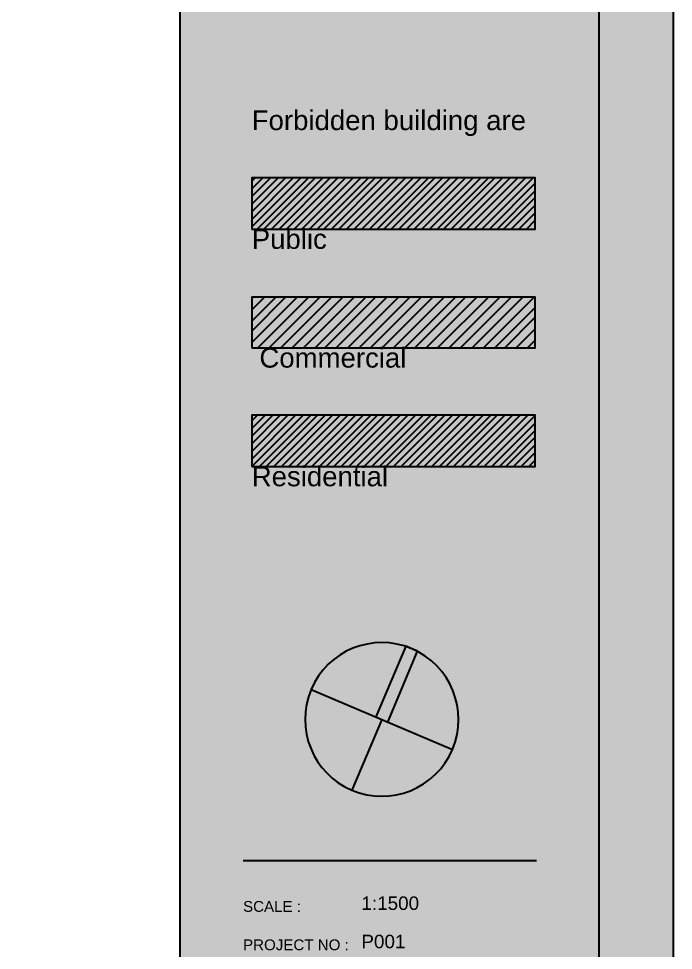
# Model space of a CAD drawing. Header units: metres. Extents: x 183920 to 188551, y 20757 to 23715.
# Drawn here: x 185016 to 185093.2, y 20812.1 to 20922 of the extents above; entities that cross this region are included whole.
import ezdxf

# ---------------------------------------------------------------- set-up
doc = ezdxf.new("R2010")
doc.units = ezdxf.units.M
for name, pattern in [('Commercial', [0]), ('Light Grey Page Line', [0]), ('Page Lines', [0]), ('Public', [0]), ('Residential', [0]), ('Style Grey Hatch  Line', [0])]:
    doc.linetypes.add(name, pattern=pattern)
doc.layers.add('Imported blocks_1', color=7, linetype='Continuous', true_color=0xc57dd9)
doc.layers.add('Title blocks & Legend', color=7, linetype='Continuous', true_color=0xf890f8)
doc.styles.add('Style_5', font='', dxfattribs={"height": 4.2})
doc.styles.add('Text M A3', font='', dxfattribs={"height": 0.0015})
doc.styles.add('Text S A3', font='', dxfattribs={"height": 0.0012})
doc.styles.get('Style_5').set_extended_font_data('arial')
doc.styles.get('Text M A3').set_extended_font_data('arial')
doc.styles.get('Text S A3').set_extended_font_data('arial')
pattern_1 = [(45, (0, 0), (-3.5355339, 3.5355339), []), (45, (0.9, 0), (-3.5355339, 3.5355339), []), (45, (1.8, 0), (-3.5355339, 3.5355339), []), (45, (2.7, 0), (-3.5355339, 3.5355339), []), (45, (3.6, 0), (-3.5355339, 3.5355339), []), (45, (4.5, 0), (-3.5355339, 3.5355339), []), (45, (5.4, 0), (-3.5355339, 3.5355339), []), (45, (6.3, 0), (-3.5355339, 3.5355339), [])]

# ---------------------------------------------------------------- blocks, each defined once
blk = doc.blocks.new('ScaledText_3')
at = {"layer": 'Title blocks & Legend', "insert": (185691.74, 20079.07), "char_height": 4.2, "width": 100.96, "attachment_point": 1, "style": 'Style_5'}
blk.add_mtext('Public', dxfattribs=at)
blk = doc.blocks.new('ScaledText_32')
at = {"layer": 'Imported blocks_1', "insert": (-162.88043, 31.17108), "char_height": 0.0012, "width": 0.01295, "attachment_point": 1, "style": 'Text S A3'}
blk.add_mtext('PROJECT NO :', dxfattribs=at)
blk = doc.blocks.new('ScaledText_38')
at = {"layer": 'Imported blocks_1', "insert": (-162.88043, 31.16329), "char_height": 0.0012, "width": 0.0070212, "attachment_point": 1, "style": 'Text S A3'}
blk.add_mtext('SCALE :', dxfattribs=at)
blk = doc.blocks.new('A3  Title block minimal vertical')
at = {"layer": 'Imported blocks_1', "transparency": 33554483}
for points in [[(-0.20993, -0.1483), (-0.20053, -0.13906), (-0.20053, 0.13995), (0.15506, 0.13995), (0.15506, -0.13906), (-0.20053, -0.13906), (-0.20993, -0.1483), (0.20993, -0.1483), (0.20993, 0.1483), (-0.20993, 0.1483), (-0.20993, -0.1483)], [(0.18062, -0.06147), (0.18154, -0.0593), (0.182, -0.0595), (0.18218, -0.06129), (0.1828, -0.05984), (0.18309, -0.05996), (0.18217, -0.06213), (0.18188, -0.062), (0.18165, -0.05984), (0.18091, -0.06159), (0.18062, -0.06147)], [(0.17685, -0.07068), (0.17818, -0.07124), (0.1815, -0.06338), (0.18018, -0.06282), (0.17685, -0.07068)]]:
    blk.add_hatch(color=256, dxfattribs=at).paths.add_polyline_path(points, flags=0)
at = {"layer": 'Imported blocks_1', "linetype": 'Page Lines'}
blk.add_lwpolyline([(-0.20993, -0.1483), (0.20993, -0.1483), (0.20993, 0.1483), (-0.20993, 0.1483), (-0.20993, -0.1483)], close=True, dxfattribs=at)
at = {"layer": 'Imported blocks_1', "linetype": 'Light Grey Page Line'}
blk.add_lwpolyline([(-0.20053, -0.13906), (0.20169, -0.13906), (0.20169, 0.13995), (-0.20053, 0.13995), (-0.20053, -0.13906)], close=True, dxfattribs=at)
at = {"layer": 'Imported blocks_1', "linetype": 'Page Lines'}
for points in [[(0.15506, 0.13995), (0.15506, -0.13906)], [(0.16966, -0.06763), (0.18537, -0.07428)], [(0.17752, -0.07096), (0.17419, -0.07881)], [(0.16209, -0.08661), (0.1947, -0.08661)]]:
    blk.add_lwpolyline(points, dxfattribs=at)
blk.add_lwpolyline([(0.18537, -0.07428, 1), (0.16966, -0.06763, 1), (0.18537, -0.07428)], format="xyb", close=True, dxfattribs=at)
at = {"layer": 'Imported blocks_1', "linetype": 'Style Grey Hatch  Line'}
blk.add_lwpolyline([(0.17685, -0.07068), (0.17818, -0.07124), (0.1815, -0.06338), (0.18018, -0.06282), (0.17685, -0.07068)], close=True, dxfattribs=at)
blk = doc.blocks.new('ScaledText_84')
at = {"layer": 'Imported blocks_1', "insert": (-163.00908, 31.16509), "char_height": 0.0015, "width": 0.0131587, "attachment_point": 1, "style": 'Text M A3'}
blk.add_mtext('P001', dxfattribs=at)
blk = doc.blocks.new('ScaledText_100')
at = {"layer": 'Title blocks & Legend', "insert": (185691.74, 20079.07), "char_height": 4.2, "width": 68.4654, "attachment_point": 1, "style": 'Style_5'}
blk.add_mtext('Forbidden building are', dxfattribs=at)
blk = doc.blocks.new('ScaledText_104')
at = {"layer": 'Title blocks & Legend', "insert": (185691.74, 20079.07), "char_height": 4.2, "width": 100.96, "attachment_point": 1, "style": 'Style_5'}
blk.add_mtext(' Commercial', dxfattribs=at)
blk = doc.blocks.new('ScaledText_112')
at = {"layer": 'Title blocks & Legend', "insert": (185691.74, 20079.07), "char_height": 4.2, "width": 100.96, "attachment_point": 1, "style": 'Style_5'}
blk.add_mtext('Residential', dxfattribs=at)
blk = doc.blocks.new('ScaledText_125')
at = {"layer": 'Imported blocks_1', "insert": (-163.00908, 31.1573), "char_height": 0.0015, "width": 0.0131587, "attachment_point": 1, "style": 'Text M A3'}
blk.add_mtext('1:1500', dxfattribs=at)

msp = doc.modelspace()

# ---------------------------------------------------------------- hatches: boundary and pattern name
at = {"layer": 'Title blocks & Legend', "transparency": 33554483}
msp.add_hatch(color=256, dxfattribs=at).paths.add_polyline_path([(185043.5, 20911.16), (185076.94, 20911.16), (185076.94, 20917.2), (185043.5, 20917.2), (185043.5, 20911.16)], flags=0)
at = {"layer": 'Title blocks & Legend'}
h = msp.add_hatch(dxfattribs=at)
h.set_pattern_fill('PATTERN_4', color=256, scale=10, style=0, pattern_type=2)
h.set_pattern_definition(pattern_1)
h.paths.add_polyline_path([(185043.5, 20897.15), (185076.94, 20897.15), (185076.94, 20903.2), (185043.5, 20903.2), (185043.5, 20897.15)], flags=0)
h = msp.add_hatch(dxfattribs=at)
h.set_pattern_fill('PATTERN_2', color=256, scale=15, style=0, pattern_type=2)
h.set_pattern_definition([(45, (0, 0), (-5.30330086, 5.30330086), []), (45, (1.35, 0), (-5.30330086, 5.30330086), []), (45, (2.7, 0), (-5.30330086, 5.30330086), []), (45, (4.05, 0), (-5.30330086, 5.30330086), []), (45, (5.4, 0), (-5.30330086, 5.30330086), []), (45, (6.75, 0), (-5.30330086, 5.30330086), []), (45, (8.1, 0), (-5.30330086, 5.30330086), []), (45, (9.45, 0), (-5.30330086, 5.30330086), [])])
h.paths.add_polyline_path([(185043.5, 20883.14), (185076.94, 20883.14), (185076.94, 20889.12), (185043.5, 20889.12), (185043.5, 20883.14)], flags=0)
h = msp.add_hatch(dxfattribs=at)
h.set_pattern_fill('PATTERN_3', color=256, scale=10, style=0, pattern_type=2)
h.set_pattern_definition(pattern_1)
h.paths.add_polyline_path([(185043.5, 20869.14), (185076.94, 20869.14), (185076.94, 20875.19), (185043.5, 20875.19), (185043.5, 20869.14)], flags=0)

# ---------------------------------------------------------------- linework, layer by layer
at = {"layer": 'Title blocks & Legend', "linetype": 'Public'}
msp.add_lwpolyline([(185043.5, 20897.15), (185076.94, 20897.15), (185076.94, 20903.2), (185043.5, 20903.2), (185043.5, 20897.15)], close=True, dxfattribs=at)
at = {"layer": 'Title blocks & Legend', "linetype": 'Commercial'}
msp.add_lwpolyline([(185043.5, 20883.14), (185076.94, 20883.14), (185076.94, 20889.12), (185043.5, 20889.12), (185043.5, 20883.14)], close=True, dxfattribs=at)
at = {"layer": 'Title blocks & Legend', "linetype": 'Residential'}
msp.add_lwpolyline([(185043.5, 20869.14), (185076.94, 20869.14), (185076.94, 20875.19), (185043.5, 20875.19), (185043.5, 20869.14)], close=True, dxfattribs=at)

# ---------------------------------------------------------------- block references
at = {"layer": 'Imported blocks_1', "xscale": 1060.907477067516, "yscale": 1062.975773071686}
for name, p in [('ScaledText_125', (357993.98, -12301.04)), ('ScaledText_38', (357843.54, -12307.95)), ('ScaledText_32', (357843.54, -12320.76)), ('ScaledText_84', (357993.98, -12313.84))]:
    msp.add_blockref(name, p, dxfattribs=at)
at = {"layer": 'Title blocks & Legend'}
for name, p, xscale, yscale in [('A3  Title block minimal vertical', (184870.51, 20914.72), 1060.907477067516, 1062.975773071686), ('ScaledText_100', (82151.56, 9785.33), 0.5541007879359146, 0.5541007879359146), ('ScaledText_3', (82151.56, 9771.32), 0.5541007879356705, 0.5541007879359146), ('ScaledText_104', (82151.56, 9757.31), 0.5541007879356705, 0.5541007879359146), ('ScaledText_112', (82151.56, 9743.31), 0.5541007879356705, 0.5541007879359146)]:
    msp.add_blockref(name, p, dxfattribs=dict(at, xscale=xscale, yscale=yscale))

doc.saveas('drawing.dxf')
